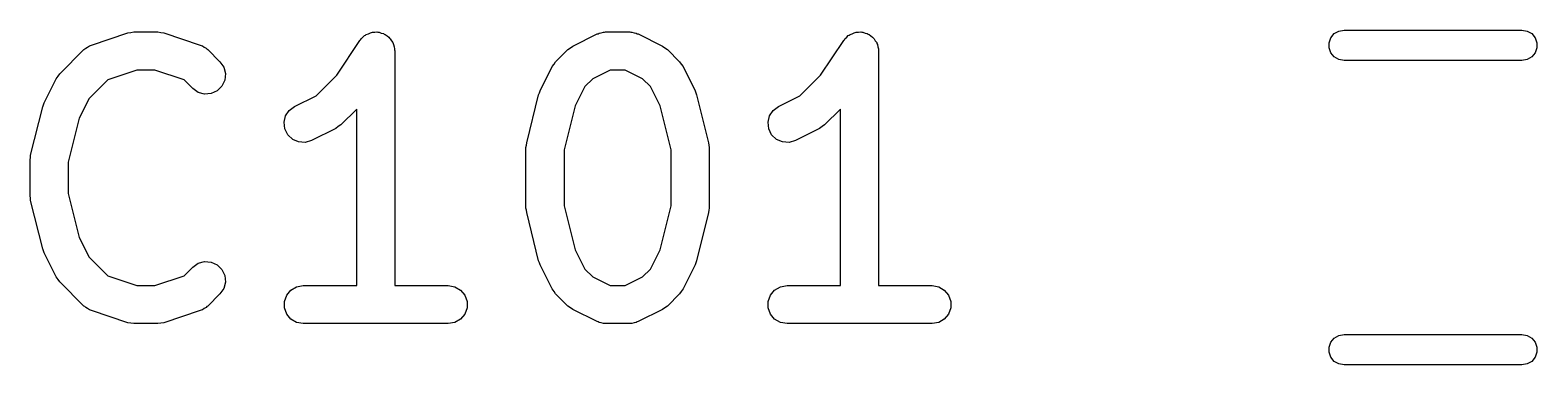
# Model space of a CAD drawing. Extents: x 142.1 to 238.7, y -137.2 to -60.7.
# Drawn here: x 162.08 to 168.01, y -77.11 to -75.79 of the extents above; entities that cross this region are included whole.
import ezdxf

# ---------------------------------------------------------------- set-up
doc = ezdxf.new("R2010")
doc.units = 0
doc.header["$MEASUREMENT"] = 0
doc.layers.add('BLACK', color=7, linetype='CONTINUOUS')

msp = doc.modelspace()

# ---------------------------------------------------------------- linework, layer by layer
at = {"layer": 'Black'}
for p, q in [((162.319, -75.8488), (162.462, -75.8012)), ((162.462, -75.8012), (162.473, -75.7995)), ((162.473, -75.7995), (162.485, -75.7974)), ((162.485, -75.7974), (162.58, -75.7974)), ((162.58, -75.7974), (162.592, -75.7995)), ((162.592, -75.7995), (162.604, -75.8012)), ((162.604, -75.8012), (162.747, -75.8488)), ((163.393, -75.8119), (163.397, -75.8101)), ((163.397, -75.8101), (163.4, -75.8074)), ((163.4, -75.8074), (163.409, -75.8044)), ((163.409, -75.8044), (163.417, -75.8004)), ((163.417, -75.8004), (163.421, -75.7999)), ((163.421, -75.7999), (163.425, -75.7985)), ((163.425, -75.7985), (163.434, -75.7985)), ((163.434, -75.7985), (163.442, -75.7975)), ((163.442, -75.7975), (163.446, -75.7985)), ((163.446, -75.7985), (163.451, -75.7985)), ((163.451, -75.7985), (163.459, -75.8016)), ((163.459, -75.8016), (163.468, -75.8037)), ((163.468, -75.8037), (163.471, -75.806)), ((163.471, -75.806), (163.475, -75.8074)), ((163.475, -75.8074), (163.482, -75.8132)), ((164.214, -75.8529), (164.309, -75.8053)), ((164.309, -75.8053), (164.313, -75.8041)), ((164.313, -75.8041), (164.317, -75.8019)), ((164.317, -75.8019), (164.325, -75.8004)), ((164.325, -75.8004), (164.334, -75.7979)), ((164.334, -75.7979), (164.338, -75.7981)), ((164.338, -75.7981), (164.342, -75.7974)), ((164.342, -75.7974), (164.438, -75.7974)), ((164.438, -75.7974), (164.442, -75.7981)), ((164.442, -75.7981), (164.446, -75.7979)), ((164.446, -75.7979), (164.455, -75.8004)), ((164.455, -75.8004), (164.463, -75.8019)), ((164.463, -75.8019), (164.467, -75.8041)), ((164.467, -75.8041), (164.471, -75.8053)), ((164.471, -75.8053), (164.566, -75.8529)), ((165.298, -75.8119), (165.302, -75.8101)), ((165.302, -75.8101), (165.305, -75.8074)), ((165.305, -75.8074), (165.313, -75.8044)), ((165.313, -75.8044), (165.321, -75.8004)), ((165.321, -75.8004), (165.325, -75.7999)), ((165.325, -75.7999), (165.329, -75.7985)), ((165.329, -75.7985), (165.338, -75.7985)), ((165.338, -75.7985), (165.347, -75.7975)), ((165.347, -75.7975), (165.351, -75.7985)), ((165.351, -75.7985), (165.355, -75.7985)), ((165.355, -75.7985), (165.364, -75.8016)), ((165.364, -75.8016), (165.373, -75.8037)), ((165.373, -75.8037), (165.376, -75.806)), ((165.376, -75.806), (165.38, -75.8074)), ((165.38, -75.8074), (165.387, -75.8132)), ((167.198, -75.82), (167.211, -75.804)), ((167.211, -75.804), (167.229, -75.7936)), ((167.229, -75.7936), (167.25, -75.79)), ((167.25, -75.79), (167.95, -75.79)), ((167.95, -75.79), (167.971, -75.7936)), ((167.971, -75.7936), (167.989, -75.804)), ((167.989, -75.804), (168.002, -75.82)), ((162.194, -75.9622), (162.289, -75.867)), ((162.289, -75.867), (162.293, -75.8645)), ((162.293, -75.8645), (162.296, -75.8613)), ((162.296, -75.8613), (162.303, -75.8571)), ((162.303, -75.8571), (162.311, -75.852)), ((162.311, -75.852), (162.315, -75.8509)), ((162.315, -75.8509), (162.319, -75.8488)), ((162.747, -75.8488), (162.751, -75.8509)), ((162.751, -75.8509), (162.755, -75.852)), ((162.755, -75.852), (162.762, -75.8571)), ((162.762, -75.8571), (162.77, -75.8613)), ((162.77, -75.8613), (162.773, -75.8645)), ((162.773, -75.8645), (162.776, -75.867)), ((162.776, -75.867), (162.824, -75.9146)), ((163.284, -75.9675), (163.375, -75.8308)), ((163.375, -75.8308), (163.378, -75.8278)), ((163.378, -75.8278), (163.38, -75.8242)), ((163.38, -75.8242), (163.387, -75.8184)), ((163.387, -75.8184), (163.393, -75.8119)), ((163.482, -75.8132), (163.489, -75.8181)), ((163.489, -75.8181), (163.492, -75.8215)), ((163.492, -75.8215), (163.495, -75.8242)), ((163.495, -75.8242), (163.5, -75.8319)), ((163.5, -75.8319), (163.505, -75.8391)), ((163.505, -75.8391), (163.506, -75.8431)), ((163.506, -75.8431), (163.508, -75.8467)), ((163.508, -75.8467), (163.51, -75.8555)), ((163.51, -75.8555), (163.512, -75.8641)), ((163.512, -75.8641), (163.512, -75.8683)), ((163.512, -75.8683), (163.513, -75.8724)), ((164.146, -75.9146), (164.194, -75.867)), ((164.194, -75.867), (164.204, -75.8601)), ((164.204, -75.8601), (164.214, -75.8529)), ((164.566, -75.8529), (164.576, -75.8601)), ((164.576, -75.8601), (164.586, -75.867)), ((164.586, -75.867), (164.634, -75.9146)), ((165.189, -75.9675), (165.28, -75.8308)), ((165.28, -75.8308), (165.283, -75.8278)), ((165.283, -75.8278), (165.285, -75.8242)), ((165.285, -75.8242), (165.292, -75.8184)), ((165.292, -75.8184), (165.298, -75.8119)), ((165.387, -75.8132), (165.394, -75.8181)), ((165.394, -75.8181), (165.397, -75.8215)), ((165.397, -75.8215), (165.4, -75.8242)), ((165.4, -75.8242), (165.404, -75.8319)), ((165.404, -75.8319), (165.41, -75.8391)), ((165.41, -75.8391), (165.411, -75.8431)), ((165.411, -75.8431), (165.413, -75.8467)), ((165.413, -75.8467), (165.414, -75.8555)), ((165.414, -75.8555), (165.417, -75.8641)), ((165.417, -75.8641), (165.417, -75.8683)), ((165.417, -75.8683), (165.417, -75.8724)), ((167.191, -75.8396), (167.198, -75.82)), ((167.191, -75.8604), (167.191, -75.8396)), ((167.198, -75.88), (167.191, -75.8604)), ((168.002, -75.82), (168.009, -75.8396)), ((168.009, -75.8604), (168.002, -75.88)), ((168.009, -75.8396), (168.009, -75.8604)), ((162.824, -75.9146), (162.839, -75.9359)), ((163.513, -75.8724), (163.513, -76.7974)), ((164.132, -75.9341), (164.14, -75.9244)), ((164.14, -75.9244), (164.146, -75.9146)), ((164.634, -75.9146), (164.64, -75.9244)), ((164.64, -75.9244), (164.648, -75.9341)), ((165.417, -75.8724), (165.417, -76.7974)), ((167.211, -75.896), (167.198, -75.88)), ((167.229, -75.9064), (167.211, -75.896)), ((167.25, -75.91), (167.229, -75.9064)), ((167.95, -75.91), (167.25, -75.91)), ((167.971, -75.9064), (167.95, -75.91)), ((167.989, -75.896), (167.971, -75.9064)), ((168.002, -75.88), (167.989, -75.896)), ((162.132, -76.0769), (162.18, -75.9817)), ((162.18, -75.9817), (162.187, -75.972)), ((162.187, -75.972), (162.194, -75.9622)), ((162.383, -75.9856), (162.309, -76.0597)), ((162.497, -75.9474), (162.383, -75.9856)), ((162.568, -75.9474), (162.497, -75.9474)), ((162.683, -75.9856), (162.568, -75.9474)), ((162.718, -76.0207), (162.683, -75.9856)), ((162.843, -75.987), (162.832, -76.0106)), ((162.839, -75.9359), (162.846, -75.9611)), ((162.846, -75.9611), (162.843, -75.987)), ((163.203, -76.0488), (163.284, -75.9675)), ((164.085, -76.0293), (164.132, -75.9341)), ((164.292, -75.9816), (164.261, -76.012)), ((164.36, -75.9474), (164.292, -75.9816)), ((164.42, -75.9474), (164.36, -75.9474)), ((164.488, -75.9816), (164.42, -75.9474)), ((164.519, -76.012), (164.488, -75.9816)), ((164.648, -75.9341), (164.695, -76.0293)), ((165.107, -76.0488), (165.189, -75.9675)), ((162.739, -76.0356), (162.718, -76.0207)), ((162.764, -76.0423), (162.739, -76.0356)), ((162.79, -76.0401), (162.764, -76.0423)), ((162.814, -76.0291), (162.79, -76.0401)), ((162.832, -76.0106), (162.814, -76.0291)), ((164.032, -76.2351), (164.079, -76.0447)), ((164.079, -76.0447), (164.082, -76.0372)), ((164.082, -76.0372), (164.085, -76.0293)), ((164.261, -76.012), (164.223, -76.089)), ((164.557, -76.089), (164.519, -76.012)), ((164.695, -76.0293), (164.698, -76.0372)), ((164.698, -76.0372), (164.701, -76.0447)), ((164.701, -76.0447), (164.748, -76.2351)), ((162.079, -76.2828), (162.127, -76.0923)), ((162.127, -76.0923), (162.13, -76.0848)), ((162.13, -76.0848), (162.132, -76.0769)), ((162.309, -76.0597), (162.27, -76.1367)), ((163.083, -76.1283), (163.097, -76.1065)), ((163.097, -76.1065), (163.118, -76.091)), ((163.118, -76.091), (163.203, -76.0488)), ((163.363, -76.1011), (163.3, -76.1635)), ((163.363, -76.7974), (163.363, -76.1011)), ((164.223, -76.089), (164.179, -76.2626)), ((164.601, -76.2626), (164.557, -76.089)), ((164.988, -76.1283), (165.002, -76.1065)), ((165.002, -76.1065), (165.023, -76.091)), ((165.023, -76.091), (165.107, -76.0488)), ((165.267, -76.1011), (165.205, -76.1635)), ((165.267, -76.7974), (165.267, -76.1011)), ((162.27, -76.1367), (162.227, -76.3102)), ((163.077, -76.1536), (163.083, -76.1283)), ((163.08, -76.1795), (163.077, -76.1536)), ((163.3, -76.1635), (163.29, -76.1704)), ((164.982, -76.1536), (164.988, -76.1283)), ((164.985, -76.1795), (164.982, -76.1536)), ((165.205, -76.1635), (165.195, -76.1704)), ((163.092, -76.2028), (163.08, -76.1795)), ((163.111, -76.2207), (163.092, -76.2028)), ((163.134, -76.231), (163.111, -76.2207)), ((163.185, -76.2252), (163.16, -76.2326)), ((163.281, -76.1776), (163.185, -76.2252)), ((163.29, -76.1704), (163.281, -76.1776)), ((164.996, -76.2028), (164.985, -76.1795)), ((165.015, -76.2207), (164.996, -76.2028)), ((165.039, -76.231), (165.015, -76.2207)), ((165.09, -76.2252), (165.065, -76.2326)), ((165.185, -76.1776), (165.09, -76.2252)), ((165.195, -76.1704), (165.185, -76.1776)), ((162.078, -76.2919), (162.079, -76.2828)), ((163.16, -76.2326), (163.134, -76.231)), ((164.029, -76.2533), (164.031, -76.2443)), ((164.029, -76.4914), (164.029, -76.2533)), ((164.031, -76.2443), (164.032, -76.2351)), ((164.179, -76.2626), (164.179, -76.4822)), ((164.601, -76.4822), (164.601, -76.2626)), ((164.748, -76.2351), (164.749, -76.2443)), ((164.749, -76.2443), (164.751, -76.2533)), ((164.751, -76.2533), (164.751, -76.4914)), ((165.065, -76.2326), (165.039, -76.231)), ((162.077, -76.301), (162.078, -76.2919)), ((162.077, -76.4438), (162.077, -76.301)), ((162.227, -76.3102), (162.227, -76.4346)), ((162.078, -76.4528), (162.077, -76.4438)), ((162.079, -76.462), (162.078, -76.4528)), ((162.127, -76.6525), (162.079, -76.462)), ((162.227, -76.4346), (162.27, -76.6081)), ((164.031, -76.5005), (164.029, -76.4914)), ((164.032, -76.5096), (164.031, -76.5005)), ((164.079, -76.7001), (164.032, -76.5096)), ((164.179, -76.4822), (164.223, -76.6557)), ((164.557, -76.6557), (164.601, -76.4822)), ((164.748, -76.5096), (164.701, -76.7001)), ((164.749, -76.5005), (164.748, -76.5096)), ((164.751, -76.4914), (164.749, -76.5005)), ((162.27, -76.6081), (162.309, -76.6851)), ((162.13, -76.66), (162.127, -76.6525)), ((162.132, -76.6678), (162.13, -76.66)), ((162.18, -76.7631), (162.132, -76.6678)), ((162.309, -76.6851), (162.383, -76.7592)), ((164.082, -76.7076), (164.079, -76.7001)), ((164.223, -76.6557), (164.261, -76.7327)), ((164.519, -76.7327), (164.557, -76.6557)), ((164.701, -76.7001), (164.698, -76.7076)), ((162.383, -76.7592), (162.497, -76.7974)), ((162.568, -76.7974), (162.683, -76.7592)), ((162.683, -76.7592), (162.718, -76.7241)), ((162.718, -76.7241), (162.739, -76.7092)), ((162.739, -76.7092), (162.764, -76.7024)), ((162.764, -76.7024), (162.79, -76.7047)), ((162.79, -76.7047), (162.814, -76.7157)), ((162.814, -76.7157), (162.832, -76.7341)), ((162.832, -76.7341), (162.843, -76.7577)), ((162.843, -76.7577), (162.846, -76.7837)), ((164.085, -76.7154), (164.082, -76.7076)), ((164.132, -76.8107), (164.085, -76.7154)), ((164.261, -76.7327), (164.292, -76.7631)), ((164.488, -76.7631), (164.519, -76.7327)), ((164.695, -76.7154), (164.648, -76.8107)), ((164.698, -76.7076), (164.695, -76.7154)), ((162.187, -76.7727), (162.18, -76.7631)), ((162.194, -76.7826), (162.187, -76.7727)), ((162.289, -76.8778), (162.194, -76.7826)), ((162.497, -76.7974), (162.568, -76.7974)), ((162.839, -76.8088), (162.824, -76.8302)), ((162.846, -76.7837), (162.839, -76.8088)), ((163.087, -76.8349), (163.104, -76.8149)), ((163.104, -76.8149), (163.126, -76.8019)), ((163.126, -76.8019), (163.152, -76.7974)), ((163.152, -76.7974), (163.363, -76.7974)), ((163.513, -76.7974), (163.723, -76.7974)), ((163.723, -76.7974), (163.749, -76.8019)), ((163.749, -76.8019), (163.772, -76.8149)), ((163.772, -76.8149), (163.788, -76.8349)), ((164.14, -76.8203), (164.132, -76.8107)), ((164.292, -76.7631), (164.36, -76.7974)), ((164.36, -76.7974), (164.42, -76.7974)), ((164.42, -76.7974), (164.488, -76.7631)), ((164.648, -76.8107), (164.64, -76.8203)), ((164.992, -76.8349), (165.008, -76.8149)), ((165.008, -76.8149), (165.031, -76.8019)), ((165.031, -76.8019), (165.057, -76.7974)), ((165.057, -76.7974), (165.267, -76.7974)), ((165.417, -76.7974), (165.628, -76.7974)), ((165.628, -76.7974), (165.654, -76.8019)), ((165.654, -76.8019), (165.676, -76.8149)), ((165.676, -76.8149), (165.693, -76.8349)), ((162.293, -76.8803), (162.289, -76.8778)), ((162.776, -76.8778), (162.773, -76.8803)), ((162.824, -76.8302), (162.776, -76.8778)), ((163.078, -76.8594), (163.087, -76.8349)), ((163.078, -76.8854), (163.078, -76.8594)), ((163.788, -76.8349), (163.797, -76.8594)), ((163.797, -76.8594), (163.797, -76.8854)), ((164.146, -76.8302), (164.14, -76.8203)), ((164.194, -76.8778), (164.146, -76.8302)), ((164.204, -76.8847), (164.194, -76.8778)), ((164.586, -76.8778), (164.576, -76.8847)), ((164.634, -76.8302), (164.586, -76.8778)), ((164.64, -76.8203), (164.634, -76.8302)), ((164.983, -76.8594), (164.992, -76.8349)), ((164.983, -76.8854), (164.983, -76.8594)), ((165.693, -76.8349), (165.702, -76.8594)), ((165.702, -76.8594), (165.702, -76.8854)), ((162.296, -76.8835), (162.293, -76.8803)), ((162.303, -76.8877), (162.296, -76.8835)), ((162.311, -76.8927), (162.303, -76.8877)), ((162.315, -76.8939), (162.311, -76.8927)), ((162.319, -76.8959), (162.315, -76.8939)), ((162.462, -76.9435), (162.319, -76.8959)), ((162.747, -76.8959), (162.604, -76.9435)), ((162.751, -76.8939), (162.747, -76.8959)), ((162.755, -76.8927), (162.751, -76.8939)), ((162.762, -76.8877), (162.755, -76.8927)), ((162.77, -76.8835), (162.762, -76.8877)), ((162.773, -76.8803), (162.77, -76.8835)), ((163.087, -76.9099), (163.078, -76.8854)), ((163.104, -76.9298), (163.087, -76.9099)), ((163.126, -76.9429), (163.104, -76.9298)), ((163.772, -76.9298), (163.749, -76.9429)), ((163.788, -76.9099), (163.772, -76.9298)), ((163.797, -76.8854), (163.788, -76.9099)), ((164.214, -76.8918), (164.204, -76.8847)), ((164.309, -76.9395), (164.214, -76.8918)), ((164.566, -76.8918), (164.471, -76.9395)), ((164.576, -76.8847), (164.566, -76.8918)), ((164.992, -76.9099), (164.983, -76.8854)), ((165.008, -76.9298), (164.992, -76.9099)), ((165.031, -76.9429), (165.008, -76.9298)), ((165.676, -76.9298), (165.654, -76.9429)), ((165.693, -76.9099), (165.676, -76.9298)), ((165.702, -76.8854), (165.693, -76.9099)), ((162.473, -76.9453), (162.462, -76.9435)), ((162.485, -76.9474), (162.473, -76.9453)), ((162.58, -76.9474), (162.485, -76.9474)), ((162.592, -76.9453), (162.58, -76.9474)), ((162.604, -76.9435), (162.592, -76.9453)), ((163.152, -76.9474), (163.126, -76.9429)), ((163.723, -76.9474), (163.152, -76.9474)), ((163.749, -76.9429), (163.723, -76.9474)), ((164.313, -76.9407), (164.309, -76.9395)), ((164.317, -76.9429), (164.313, -76.9407)), ((164.325, -76.9444), (164.317, -76.9429)), ((164.334, -76.9469), (164.325, -76.9444)), ((164.338, -76.9466), (164.334, -76.9469)), ((164.342, -76.9474), (164.338, -76.9466)), ((164.438, -76.9474), (164.342, -76.9474)), ((164.442, -76.9466), (164.438, -76.9474)), ((164.446, -76.9469), (164.442, -76.9466)), ((164.455, -76.9444), (164.446, -76.9469)), ((164.463, -76.9429), (164.455, -76.9444)), ((164.467, -76.9407), (164.463, -76.9429)), ((164.471, -76.9395), (164.467, -76.9407)), ((165.057, -76.9474), (165.031, -76.9429)), ((165.628, -76.9474), (165.057, -76.9474)), ((165.654, -76.9429), (165.628, -76.9474)), ((167.211, -77.004), (167.229, -76.9936)), ((167.229, -76.9936), (167.25, -76.99)), ((167.25, -76.99), (167.95, -76.99)), ((167.95, -76.99), (167.971, -76.9936)), ((167.971, -76.9936), (167.989, -77.004)), ((167.191, -77.0396), (167.198, -77.02)), ((167.191, -77.0604), (167.191, -77.0396)), ((167.198, -77.02), (167.211, -77.004)), ((167.989, -77.004), (168.002, -77.02)), ((168.002, -77.02), (168.009, -77.0396)), ((168.009, -77.0396), (168.009, -77.0604)), ((167.198, -77.08), (167.191, -77.0604)), ((167.211, -77.096), (167.198, -77.08)), ((167.229, -77.1064), (167.211, -77.096)), ((167.25, -77.11), (167.229, -77.1064)), ((167.95, -77.11), (167.25, -77.11)), ((167.971, -77.1064), (167.95, -77.11)), ((167.989, -77.096), (167.971, -77.1064)), ((168.002, -77.08), (167.989, -77.096)), ((168.009, -77.0604), (168.002, -77.08))]:
    msp.add_line(p, q, dxfattribs=at)

doc.saveas('drawing.dxf')
